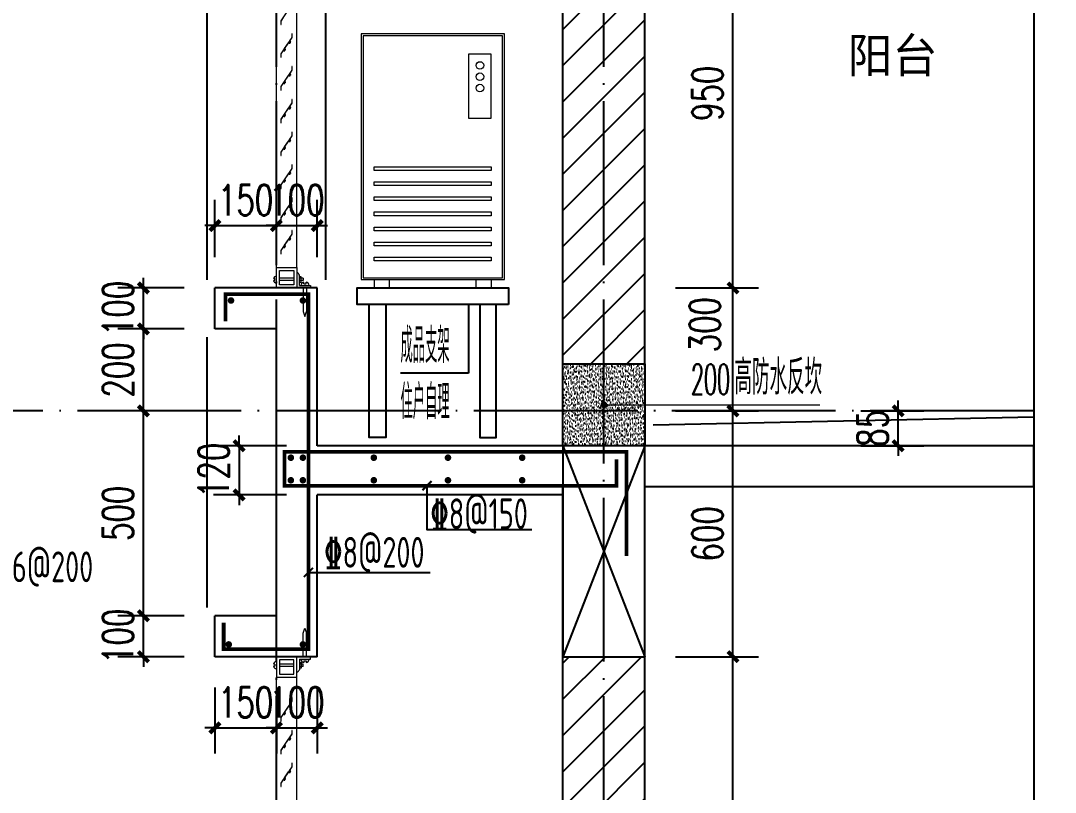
# Model space of a CAD drawing. Extents: x 393367 to 3005760, y 4998 to 826018.
# Drawn here: x 2860859 to 2863386, y 445612 to 447495 of the extents above; entities that cross this region are included whole.
import ezdxf

# ---------------------------------------------------------------- set-up
doc = ezdxf.new("R2010")
doc.units = 0
doc.header["$LTSCALE"] = 1000
doc.linetypes.add('DOTE', pattern=[2.42, 2, -0.2, 0.02, -0.2])
doc.layers.get('0').update_dxf_attribs({"linetype": 'CONTINUOUS'})
doc.layers.get('Defpoints').update_dxf_attribs({"linetype": 'CONTINUOUS'})
for name, color, linetype, lineweight in [('DIM_IDEN', 3, 'CONTINUOUS', 15), ('REIN', 1, 'CONTINUOUS', 18), ('平面-空调室外机', 143, 'CONTINUOUS', 9), ('立面-百叶', 36, 'CONTINUOUS', 9)]:
    doc.layers.add(name, color=color, linetype=linetype, lineweight=lineweight)
for name, color, linetype in [('DIM_SYMB', 3, 'CONTINUOUS'), ('DOTE', 8, 'DOTE'), ('PUB_DIM', 3, 'CONTINUOUS'), ('PUB_HATCH', 8, 'CONTINUOUS'), ('PUB_TEXT', 7, 'CONTINUOUS'), ('S-大样-砼线', 7, 'CONTINUOUS'), ('S-引出线', 40, 'CONTINUOUS'), ('TEXT', 7, 'CONTINUOUS'), ('WALL', 130, 'CONTINUOUS'), ('看线', 251, 'CONTINUOUS'), ('空调外机', 8, 'CONTINUOUS'), ('立面-看线', 251, 'CONTINUOUS')]:
    doc.layers.add(name, color=color, linetype=linetype)
doc.styles.add('_TCH_DIM_T3', font='SIMPLEX', dxfattribs={"width": 0.705882, "bigfont": 'GBCBIG'})
doc.styles.add('DIM_FONT_T3', font='SIMPLEX', dxfattribs={"width": 0.705882, "bigfont": 'GBCBIG'})
doc.styles.add('TSSD_Rein', font='Tssdeng.shx', dxfattribs={"width": 0.7, "bigfont": 'hztxt.shx'})
doc.dimstyles.new('_TCH_ARCH&&25', dxfattribs={"dimtxt": 74.375, "dimasz": 25, "dimexe": 62.5, "dimexo": 75, "dimgap": 25, "dimtad": 1, "dimdec": 0, "dimzin": 0, "dimdsep": 46, "dimtxsty": '_TCH_DIM_T3', "dimblk": 'ARCHTICK', "dimcen": 0.09, "dimclrt": 7, "dimazin": 2, "dimtfac": 1, "dimtdec": 0, "dimtix": 1, "dimtmove": 2, "dimatfit": 3, "dimfxl": 1, "dimtolj": 1, "dimtzin": 0, "dimarcsym": 0})

# ---------------------------------------------------------------- blocks, each defined once
blk = doc.blocks.new('GDBVDBDVBTXS')
at = {"layer": '立面-百叶'}
for p, q in [((885062.5, -123628.8), (885066.4, -123616.2)), ((885066.4, -123616.2), (885070.7, -123628.8)), ((885062.5, -123686.1), (885062.5, -123628.8)), ((885070.7, -123686.1), (885070.7, -123628.8)), ((885046.7, -123686.1), (885080.4, -123686.1)), ((885052.9, -123692.3), (885052.9, -123717.7)), ((885052.9, -123692.3), (885080.4, -123692.3)), ((885080.4, -123692.3), (885080.4, -123686.1)), ((884993.2, -123704.4), (884989.7, -123704.4)), ((884993.2, -123708.9), (884989.7, -123708.9)), ((884993.2, -123704.4), (884993.2, -123708.9)), ((885039.2, -123704), (885004.2, -123704)), ((885039.2, -123710.2), (885004.2, -123710.2)), ((885062.1, -123704), (885052.9, -123704)), ((885062.1, -123710.2), (885052.9, -123710.2)), ((885062.1, -123710.2), (885062.1, -123704)), ((885064.1, -123696.2), (885064.1, -123700.5)), ((885064.1, -123696.2), (885069.5, -123696.2)), ((885069.5, -123696.2), (885069.5, -123700.5)), ((884996.7, -125636.1), (884996.7, -123736.1)), ((885046.7, -125636.1), (885046.7, -123736.1)), ((884993.2, -125663.2), (884989.7, -125663.2)), ((884993.2, -125667.8), (884993.2, -125663.2)), ((885039.2, -125661.9), (885004.2, -125661.9)), ((885052.9, -125679.8), (885052.9, -125654.4)), ((885062.1, -125661.9), (885052.9, -125661.9)), ((885062.1, -125661.9), (885062.1, -125668.2)), ((884993.2, -125667.8), (884989.7, -125667.8)), ((885039.2, -125668.2), (885004.2, -125668.2)), ((885046.7, -125686.1), (885080.4, -125686.1)), ((885062.1, -125668.2), (885052.9, -125668.2)), ((885052.9, -125679.8), (885080.4, -125679.8)), ((885062.5, -125686.1), (885062.5, -125743.4)), ((885064.1, -125675.9), (885064.1, -125671.7)), ((885064.1, -125675.9), (885069.5, -125675.9)), ((885069.5, -125675.9), (885069.5, -125671.7)), ((885070.7, -125686.1), (885070.7, -125743.3)), ((885080.4, -125679.8), (885080.4, -125686.1)), ((885062.5, -125743.4), (885066.4, -125755.9)), ((885066.4, -125755.9), (885070.7, -125743.3))]:
    blk.add_line(p, q, dxfattribs=at)
at = {"layer": '立面-百叶', "elevation": 0}
for points in [[(884996.7, -123686.1), (884996.7, -123736.1), (885046.7, -123736.1), (885046.7, -123686.1)], [(885004.2, -123693.6), (885004.2, -123728.6), (885039.2, -123728.6), (885039.2, -123693.6)]]:
    blk.add_lwpolyline(points, close=True, dxfattribs=at)
at = {"layer": '立面-百叶'}
for points in [[(885053, -123700.5), (885057.2, -123700.5), (885057.2, -123713.6), (885053, -123713.6)], [(885053, -125671.7), (885057.2, -125671.7), (885057.2, -125658.6), (885053, -125658.6)]]:
    blk.add_lwpolyline(points, dxfattribs=at)
at = {"layer": '立面-百叶', "elevation": 0}
for points in [[(885019.3, -123824.8, 0.381382), (885016.9, -123822, -0.56119), (885016.8, -123821.8), (885026.6, -123807.4, -0.56119), (885026.8, -123807.4, 0.381382), (885030.3, -123808.6, 0.433252), (885030.4, -123808.4), (885030, -123807.6, 0.372825), (885029.7, -123807.5, -2.886751), (885030.8, -123806, 0.372825), (885031, -123806.2), (885031.9, -123806.3, 0.433252), (885032, -123806.1, 0.381382), (885029.6, -123803.3, -0.56119), (885029.5, -123803.1), (885035.1, -123794.7), (885035.1, -123785.8), (885034.3, -123785.8), (885034.3, -123794.5), (885007.3, -123834.3), (885007.3, -123843), (885008.1, -123843), (885008.1, -123834.6), (885013.9, -123826.1, -0.56119), (885014.2, -123826.1, 0.381382), (885017.6, -123827.3, 0.433252), (885017.7, -123827.1), (885017.3, -123826.3, 0.372825), (885017, -123826.2, -2.886751), (885018.1, -123824.7, 0.372825), (885018.3, -123824.9), (885019.2, -123825, 0.433252)], [(885019.3, -123904.8, 0.381382), (885016.9, -123902, -0.56119), (885016.8, -123901.8), (885026.6, -123887.4, -0.56119), (885026.8, -123887.4, 0.381382), (885030.3, -123888.6, 0.433252), (885030.4, -123888.4), (885030, -123887.6, 0.372825), (885029.7, -123887.5, -2.886751), (885030.8, -123886, 0.372825), (885031, -123886.2), (885031.9, -123886.3, 0.433252), (885032, -123886.1, 0.381382), (885029.6, -123883.3, -0.56119), (885029.5, -123883.1), (885035.1, -123874.7), (885035.1, -123865.8), (885034.3, -123865.8), (885034.3, -123874.5), (885007.3, -123914.3), (885007.3, -123923), (885008.1, -123923), (885008.1, -123914.6), (885013.9, -123906.1, -0.56119), (885014.2, -123906.1, 0.381382), (885017.6, -123907.3, 0.433252), (885017.7, -123907.1), (885017.3, -123906.3, 0.372825), (885017, -123906.2, -2.886751), (885018.1, -123904.7, 0.372825), (885018.3, -123904.9), (885019.2, -123905, 0.433252)], [(885019.3, -123984.8, 0.381382), (885016.9, -123982, -0.56119), (885016.8, -123981.8), (885026.6, -123967.4, -0.56119), (885026.8, -123967.4, 0.381382), (885030.3, -123968.6, 0.433252), (885030.4, -123968.4), (885030, -123967.6, 0.372825), (885029.7, -123967.5, -2.886751), (885030.8, -123966, 0.372825), (885031, -123966.2), (885031.9, -123966.3, 0.433252), (885032, -123966.1, 0.381382), (885029.6, -123963.3, -0.56119), (885029.5, -123963.1), (885035.1, -123954.7), (885035.1, -123945.8), (885034.3, -123945.8), (885034.3, -123954.5), (885007.3, -123994.3), (885007.3, -124003), (885008.1, -124003), (885008.1, -123994.6), (885013.9, -123986.1, -0.56119), (885014.2, -123986.1, 0.381382), (885017.6, -123987.3, 0.433252), (885017.7, -123987.1), (885017.3, -123986.3, 0.372825), (885017, -123986.2, -2.886751), (885018.1, -123984.7, 0.372825), (885018.3, -123984.9), (885019.2, -123985, 0.433252)], [(885019.3, -125104.8, 0.381382), (885016.9, -125102, -0.56119), (885016.8, -125101.8), (885026.6, -125087.4, -0.56119), (885026.8, -125087.4, 0.381382), (885030.3, -125088.6, 0.433252), (885030.4, -125088.4), (885030, -125087.6, 0.372825), (885029.7, -125087.5, -2.886751), (885030.8, -125086, 0.372825), (885031, -125086.2), (885031.9, -125086.3, 0.433252), (885032, -125086.1, 0.381382), (885029.6, -125083.3, -0.56119), (885029.5, -125083.1), (885035.1, -125074.7), (885035.1, -125065.8), (885034.3, -125065.8), (885034.3, -125074.5), (885007.3, -125114.3), (885007.3, -125123), (885008.1, -125123), (885008.1, -125114.6), (885013.9, -125106.1, -0.56119), (885014.2, -125106.1, 0.381382), (885017.6, -125107.3, 0.433252), (885017.7, -125107.1), (885017.3, -125106.3, 0.372825), (885017, -125106.2, -2.886751), (885018.1, -125104.7, 0.372825), (885018.3, -125104.9), (885019.2, -125105, 0.433252)], [(885019.3, -125184.8, 0.381382), (885016.9, -125182, -0.56119), (885016.8, -125181.8), (885026.6, -125167.4, -0.56119), (885026.8, -125167.4, 0.381382), (885030.3, -125168.6, 0.433252), (885030.4, -125168.4), (885030, -125167.6, 0.372825), (885029.7, -125167.5, -2.886751), (885030.8, -125166, 0.372825), (885031, -125166.2), (885031.9, -125166.3, 0.433252), (885032, -125166.1, 0.381382), (885029.6, -125163.3, -0.56119), (885029.5, -125163.1), (885035.1, -125154.7), (885035.1, -125145.8), (885034.3, -125145.8), (885034.3, -125154.5), (885007.3, -125194.3), (885007.3, -125203), (885008.1, -125203), (885008.1, -125194.6), (885013.9, -125186.1, -0.56119), (885014.2, -125186.1, 0.381382), (885017.6, -125187.3, 0.433252), (885017.7, -125187.1), (885017.3, -125186.3, 0.372825), (885017, -125186.2, -2.886751), (885018.1, -125184.7, 0.372825), (885018.3, -125184.9), (885019.2, -125185, 0.433252)], [(885019.3, -125264.8, 0.381382), (885016.9, -125262, -0.56119), (885016.8, -125261.8), (885026.6, -125247.4, -0.56119), (885026.8, -125247.4, 0.381382), (885030.3, -125248.6, 0.433252), (885030.4, -125248.4), (885030, -125247.6, 0.372825), (885029.7, -125247.5, -2.886751), (885030.8, -125246, 0.372825), (885031, -125246.2), (885031.9, -125246.3, 0.433252), (885032, -125246.1, 0.381382), (885029.6, -125243.3, -0.56119), (885029.5, -125243.1), (885035.1, -125234.7), (885035.1, -125225.8), (885034.3, -125225.8), (885034.3, -125234.5), (885007.3, -125274.3), (885007.3, -125283), (885008.1, -125283), (885008.1, -125274.6), (885013.9, -125266.1, -0.56119), (885014.2, -125266.1, 0.381382), (885017.6, -125267.3, 0.433252), (885017.7, -125267.1), (885017.3, -125266.3, 0.372825), (885017, -125266.2, -2.886751), (885018.1, -125264.7, 0.372825), (885018.3, -125264.9), (885019.2, -125265, 0.433252)], [(885019.3, -125344.8, 0.381382), (885016.9, -125342, -0.56119), (885016.8, -125341.8), (885026.6, -125327.4, -0.56119), (885026.8, -125327.4, 0.381382), (885030.3, -125328.6, 0.433252), (885030.4, -125328.4), (885030, -125327.6, 0.372825), (885029.7, -125327.5, -2.886751), (885030.8, -125326, 0.372825), (885031, -125326.2), (885031.9, -125326.3, 0.433252), (885032, -125326.1, 0.381382), (885029.6, -125323.3, -0.56119), (885029.5, -125323.1), (885035.1, -125314.7), (885035.1, -125305.8), (885034.3, -125305.8), (885034.3, -125314.5), (885007.3, -125354.3), (885007.3, -125363), (885008.1, -125363), (885008.1, -125354.6), (885013.9, -125346.1, -0.56119), (885014.2, -125346.1, 0.381382), (885017.6, -125347.3, 0.433252), (885017.7, -125347.1), (885017.3, -125346.3, 0.372825), (885017, -125346.2, -2.886751), (885018.1, -125344.7, 0.372825), (885018.3, -125344.9), (885019.2, -125345, 0.433252)], [(885019.3, -125424.8, 0.381382), (885016.9, -125422, -0.56119), (885016.8, -125421.8), (885026.6, -125407.4, -0.56119), (885026.8, -125407.4, 0.381382), (885030.3, -125408.6, 0.433252), (885030.4, -125408.4), (885030, -125407.6, 0.372825), (885029.7, -125407.5, -2.886751), (885030.8, -125406, 0.372825), (885031, -125406.2), (885031.9, -125406.3, 0.433252), (885032, -125406.1, 0.381382), (885029.6, -125403.3, -0.56119), (885029.5, -125403.1), (885035.1, -125394.7), (885035.1, -125385.8), (885034.3, -125385.8), (885034.3, -125394.5), (885007.3, -125434.3), (885007.3, -125443), (885008.1, -125443), (885008.1, -125434.6), (885013.9, -125426.1, -0.56119), (885014.2, -125426.1, 0.381382), (885017.6, -125427.3, 0.433252), (885017.7, -125427.1), (885017.3, -125426.3, 0.372825), (885017, -125426.2, -2.886751), (885018.1, -125424.7, 0.372825), (885018.3, -125424.9), (885019.2, -125425, 0.433252)], [(885019.3, -125504.8, 0.381382), (885016.9, -125502, -0.56119), (885016.8, -125501.8), (885026.6, -125487.4, -0.56119), (885026.8, -125487.4, 0.381382), (885030.3, -125488.6, 0.433252), (885030.4, -125488.4), (885030, -125487.6, 0.372825), (885029.7, -125487.5, -2.886751), (885030.8, -125486, 0.372825), (885031, -125486.2), (885031.9, -125486.3, 0.433252), (885032, -125486.1, 0.381382), (885029.6, -125483.3, -0.56119), (885029.5, -125483.1), (885035.1, -125474.7), (885035.1, -125465.8), (885034.3, -125465.8), (885034.3, -125474.5), (885007.3, -125514.3), (885007.3, -125523), (885008.1, -125523), (885008.1, -125514.6), (885013.9, -125506.1, -0.56119), (885014.2, -125506.1, 0.381382), (885017.6, -125507.3, 0.433252), (885017.7, -125507.1), (885017.3, -125506.3, 0.372825), (885017, -125506.2, -2.886751), (885018.1, -125504.7, 0.372825), (885018.3, -125504.9), (885019.2, -125505, 0.433252)], [(885019.3, -125584.8, 0.381382), (885016.9, -125582, -0.56119), (885016.8, -125581.8), (885026.6, -125567.4, -0.56119), (885026.8, -125567.4, 0.381382), (885030.3, -125568.6, 0.433252), (885030.4, -125568.4), (885030, -125567.6, 0.372825), (885029.7, -125567.5, -2.886751), (885030.8, -125566, 0.372825), (885031, -125566.2), (885031.9, -125566.3, 0.433252), (885032, -125566.1, 0.381382), (885029.6, -125563.3, -0.56119), (885029.5, -125563.1), (885035.1, -125554.7), (885035.1, -125545.8), (885034.3, -125545.8), (885034.3, -125554.5), (885007.3, -125594.3), (885007.3, -125603), (885008.1, -125603), (885008.1, -125594.6), (885013.9, -125586.1, -0.56119), (885014.2, -125586.1, 0.381382), (885017.6, -125587.3, 0.433252), (885017.7, -125587.1), (885017.3, -125586.3, 0.372825), (885017, -125586.2, -2.886751), (885018.1, -125584.7, 0.372825), (885018.3, -125584.9), (885019.2, -125585, 0.433252)]]:
    blk.add_lwpolyline(points, format="xyb", close=True, dxfattribs=at)
blk.add_lwpolyline([(885034.3, -124994.5), (885007.3, -125034.3), (885007.3, -125043), (885008.1, -125043), (885008.1, -125034.6), (885013.9, -125026.1, -0.56119)], format="xyb", dxfattribs=at)
at = {"layer": '立面-百叶'}
for points in [[(884996.7, -125686.1), (884996.7, -125636.1), (885046.7, -125636.1), (885046.7, -125686.1)], [(885004.2, -125678.6), (885004.2, -125643.6), (885039.2, -125643.6), (885039.2, -125678.6)]]:
    blk.add_lwpolyline(points, close=True, dxfattribs=at)
for centre, radius, start, end in [((885066.8, -123690.4), 10.4, 190.1805, 254.9513), ((885066.8, -123690.4), 10.4, 285.0487, 349.8195), ((884998.1, -123706.6), 8.77, 100.1805, 164.9513), ((884998.1, -123706.6), 8.77, 195.0487, 259.8195), ((885043.7, -123714.1), 9.94, 287.5787, 338.7505), ((884998.1, -125665.5), 8.77, 100.1805, 164.9513), ((885043.7, -125658), 9.94, 21.2495, 72.4213), ((884998.1, -125665.5), 8.77, 195.0487, 259.8195), ((885066.8, -125681.7), 10.4, 105.0487, 169.8195), ((885066.8, -125681.7), 10.4, 10.1805, 74.9513)]:
    blk.add_arc(centre, radius, start, end, dxfattribs=at)
blk = doc.blocks.new('_ArchTick')
at = {"color": 0, "linetype": 'ByBlock', "const_width": 0.4}
blk.add_lwpolyline([(-0.5, -0.5), (0.5, 0.5)], dxfattribs=at)
blk = doc.blocks.new('*D1197')
at = {"layer": 'Defpoints', "color": 0, "transparency": 16777216}
for p in [(2862383.4, 446542.7), (2862598.7, 446542.7), (2862383.4, 445942.7)]:
    blk.add_point(p, dxfattribs=at)
at = {"layer": 'PUB_DIM', "color": 0, "lineweight": -2, "transparency": 16777216}
for p, q in [((2862458.4, 446542.7), (2862661.2, 446542.7)), ((2862598.7, 445942.7), (2862598.7, 446542.7)), ((2862458.4, 445942.7), (2862661.2, 445942.7))]:
    blk.add_line(p, q, dxfattribs=at)
at = {"layer": 'PUB_DIM', "color": 0, "lineweight": -2, "transparency": 16777216, "xscale": 25, "yscale": 25, "zscale": 25}
for p, rotation in [((2862598.7, 446542.7), 90), ((2862598.7, 445942.7), 270)]:
    blk.add_blockref('_ArchTick', p, dxfattribs=dict(at, rotation=rotation))
at = {"layer": 'PUB_DIM', "color": 7, "transparency": 16777216, "insert": (2862536.5, 446242.7), "char_height": 74.38, "attachment_point": 5, "rotation": 90, "style": '_TCH_DIM_T3'}
blk.add_mtext('\\A1;600', dxfattribs=at)
blk = doc.blocks.new('*D1198')
at = {"layer": 'Defpoints', "color": 0, "transparency": 16777216}
for p in [(2862383.4, 445942.7), (2862598.7, 445942.7), (2862383.4, 443942.7)]:
    blk.add_point(p, dxfattribs=at)
at = {"layer": 'PUB_DIM', "color": 0, "lineweight": -2, "transparency": 16777216}
for p, q in [((2862458.4, 445942.7), (2862661.2, 445942.7)), ((2862598.7, 443942.7), (2862598.7, 445942.7)), ((2862458.4, 443942.7), (2862661.2, 443942.7))]:
    blk.add_line(p, q, dxfattribs=at)
at = {"layer": 'PUB_DIM', "color": 0, "lineweight": -2, "transparency": 16777216, "xscale": 25, "yscale": 25, "zscale": 25}
for p, rotation in [((2862598.7, 445942.7), 90), ((2862598.7, 443942.7), 270)]:
    blk.add_blockref('_ArchTick', p, dxfattribs=dict(at, rotation=rotation))
at = {"layer": 'PUB_DIM', "color": 7, "transparency": 16777216, "insert": (2862536.5, 444942.7), "char_height": 74.38, "attachment_point": 5, "rotation": 90, "style": '_TCH_DIM_T3'}
blk.add_mtext('\\A1;2000', dxfattribs=at)
blk = doc.blocks.new('kongtiao')
for p, q in [((-338.7, 49), (-338.7, -550.8)), ((11, 49), (-338.7, 49)), ((-334.1, 44.4), (-334.1, -546.2)), ((6.4, 44.4), (-334.1, 44.4)), ((6.4, -546.2), (6.4, 44.4)), ((11, -550.8), (11, 49)), ((-76.2, -0.5), (-76.2, -156.5)), ((-21.1, -0.5), (-76.2, -0.5)), ((-21.1, -156.5), (-21.1, -0.5)), ((-76.2, -156.5), (-21.1, -156.5)), ((-338.7, -550.8), (11, -550.8)), ((-334.1, -546.2), (6.4, -546.2)), ((-306.6, -550.8), (-306.6, -571.2)), ((-269.8, -571.2), (-269.8, -550.8)), ((-57.9, -571.2), (-57.9, -550.8)), ((-21.1, -550.8), (-21.1, -571.2)), ((-306.6, -571.2), (-269.8, -571.2)), ((-21.1, -571.2), (-57.9, -571.2))]:
    blk.add_line(p, q)
for points in [[(-306.6, -275.4), (-21.1, -275.4), (-21.1, -284.6), (-306.6, -284.6)], [(-306.6, -312.1), (-21.1, -312.1), (-21.1, -321.3), (-306.6, -321.3)], [(-306.6, -348.8), (-21.1, -348.8), (-21.1, -358), (-306.6, -358)], [(-306.6, -385.6), (-21.1, -385.6), (-21.1, -394.7), (-306.6, -394.7)], [(-306.6, -422.3), (-21.1, -422.3), (-21.1, -431.5), (-306.6, -431.5)], [(-306.6, -459), (-21.1, -459), (-21.1, -468.2), (-306.6, -468.2)], [(-306.6, -495.7), (-21.1, -495.7), (-21.1, -504.9), (-306.6, -504.9)]]:
    blk.add_lwpolyline(points, close=True)
for centre in [(-48.7, -28), (-48.7, -55.6), (-48.7, -83.1)]:
    blk.add_circle(centre, 9.18)
blk = doc.blocks.new('*D1890')
at = {"layer": 'Defpoints', "color": 0, "transparency": 16777216}
for p in [(2862383.4, 447792.7), (2862598.7, 447792.7), (2862383.4, 446842.7)]:
    blk.add_point(p, dxfattribs=at)
at = {"layer": 'PUB_DIM', "color": 0, "lineweight": -2, "transparency": 16777216}
for p, q in [((2862458.4, 447792.7), (2862661.2, 447792.7)), ((2862598.7, 446842.7), (2862598.7, 447792.7)), ((2862458.4, 446842.7), (2862661.2, 446842.7))]:
    blk.add_line(p, q, dxfattribs=at)
at = {"layer": 'PUB_DIM', "color": 0, "lineweight": -2, "transparency": 16777216, "xscale": 25, "yscale": 25, "zscale": 25}
for p, rotation in [((2862598.7, 447792.7), 90), ((2862598.7, 446842.7), 270)]:
    blk.add_blockref('_ArchTick', p, dxfattribs=dict(at, rotation=rotation))
at = {"layer": 'PUB_DIM', "color": 7, "transparency": 16777216, "insert": (2862536.5, 447317.7), "char_height": 74.38, "attachment_point": 5, "rotation": 90, "style": '_TCH_DIM_T3'}
blk.add_mtext('\\A1;950', dxfattribs=at)
blk = doc.blocks.new('*D1891')
at = {"layer": 'Defpoints', "color": 0, "transparency": 16777216}
for p in [(2862383.4, 446842.7), (2862598.7, 446842.7), (2862383.4, 446542.7)]:
    blk.add_point(p, dxfattribs=at)
at = {"layer": 'PUB_DIM', "color": 0, "lineweight": -2, "transparency": 16777216}
for p, q in [((2862458.4, 446842.7), (2862661.2, 446842.7)), ((2862598.7, 446542.7), (2862598.7, 446842.7)), ((2862458.4, 446542.7), (2862661.2, 446542.7))]:
    blk.add_line(p, q, dxfattribs=at)
at = {"layer": 'PUB_DIM', "color": 0, "lineweight": -2, "transparency": 16777216, "xscale": 25, "yscale": 25, "zscale": 25}
for p, rotation in [((2862598.7, 446842.7), 90), ((2862598.7, 446542.7), 270)]:
    blk.add_blockref('_ArchTick', p, dxfattribs=dict(at, rotation=rotation))
at = {"layer": 'PUB_DIM', "color": 7, "transparency": 16777216, "insert": (2862529.9, 446753), "char_height": 74.38, "attachment_point": 5, "rotation": 90, "style": '_TCH_DIM_T3'}
blk.add_mtext('\\A1;300', dxfattribs=at)
blk = doc.blocks.new('*D1895')
at = {"layer": 'Defpoints', "color": 0, "transparency": 16777216}
for p in [(2862836.1, 446542.7), (2863002.1, 446542.7), (2862836.1, 446457.7)]:
    blk.add_point(p, dxfattribs=at)
at = {"layer": 'PUB_DIM', "color": 0, "lineweight": -2, "transparency": 16777216}
for p, q in [((2863002.1, 446542.7), (2863002.1, 446567.7)), ((2862911.1, 446542.7), (2863064.6, 446542.7)), ((2863002.1, 446457.7), (2863002.1, 446542.7)), ((2862911.1, 446457.7), (2863064.6, 446457.7)), ((2863002.1, 446457.7), (2863002.1, 446432.7))]:
    blk.add_line(p, q, dxfattribs=at)
at = {"layer": 'PUB_DIM', "color": 0, "lineweight": -2, "transparency": 16777216, "xscale": 25, "yscale": 25, "zscale": 25}
for p, rotation in [((2863002.1, 446542.7), 270), ((2863002.1, 446457.7), 90)]:
    blk.add_blockref('_ArchTick', p, dxfattribs=dict(at, rotation=rotation))
at = {"layer": 'PUB_DIM', "color": 7, "transparency": 16777216, "insert": (2862939.9, 446500.2), "char_height": 74.38, "attachment_point": 5, "rotation": 90, "style": '_TCH_DIM_T3'}
blk.add_mtext('\\A1;85', dxfattribs=at)
blk = doc.blocks.new('*D1896')
at = {"layer": 'Defpoints', "color": 0, "transparency": 16777216}
for p in [(2861158.8, 446842.7), (2861333.4, 446842.7), (2861333.4, 446742.7)]:
    blk.add_point(p, dxfattribs=at)
at = {"layer": 'PUB_DIM', "color": 0, "lineweight": -2, "transparency": 16777216}
for p, q in [((2861158.8, 446842.7), (2861158.8, 446867.7)), ((2861258.4, 446842.7), (2861096.3, 446842.7)), ((2861158.8, 446742.7), (2861158.8, 446842.7)), ((2861258.4, 446742.7), (2861096.3, 446742.7)), ((2861158.8, 446742.7), (2861158.8, 446717.7))]:
    blk.add_line(p, q, dxfattribs=at)
at = {"layer": 'PUB_DIM', "color": 0, "lineweight": -2, "transparency": 16777216, "xscale": 25, "yscale": 25, "zscale": 25}
for p, rotation in [((2861158.8, 446842.7), 270), ((2861158.8, 446742.7), 90)]:
    blk.add_blockref('_ArchTick', p, dxfattribs=dict(at, rotation=rotation))
at = {"layer": 'PUB_DIM', "color": 7, "transparency": 16777216, "insert": (2861096.6, 446792.7), "char_height": 74.38, "attachment_point": 5, "rotation": 90, "style": '_TCH_DIM_T3'}
blk.add_mtext('\\A1;100', dxfattribs=at)
blk = doc.blocks.new('*D1897')
at = {"layer": 'Defpoints', "color": 0, "transparency": 16777216}
for p in [(2861158.8, 446742.7), (2861333.4, 446742.7), (2861333.4, 446542.7)]:
    blk.add_point(p, dxfattribs=at)
at = {"layer": 'PUB_DIM', "color": 0, "lineweight": -2, "transparency": 16777216}
for p, q in [((2861258.4, 446742.7), (2861096.3, 446742.7)), ((2861158.8, 446542.7), (2861158.8, 446742.7)), ((2861258.4, 446542.7), (2861096.3, 446542.7))]:
    blk.add_line(p, q, dxfattribs=at)
at = {"layer": 'PUB_DIM', "color": 0, "lineweight": -2, "transparency": 16777216, "xscale": 25, "yscale": 25, "zscale": 25}
for p, rotation in [((2861158.8, 446742.7), 90), ((2861158.8, 446542.7), 270)]:
    blk.add_blockref('_ArchTick', p, dxfattribs=dict(at, rotation=rotation))
at = {"layer": 'PUB_DIM', "color": 7, "transparency": 16777216, "insert": (2861096.6, 446642.7), "char_height": 74.38, "attachment_point": 5, "rotation": 90, "style": '_TCH_DIM_T3'}
blk.add_mtext('\\A1;200', dxfattribs=at)
blk = doc.blocks.new('*D1898')
at = {"layer": 'Defpoints', "color": 0, "transparency": 16777216}
for p in [(2861158.8, 446542.7), (2861333.4, 446542.7), (2861333.4, 446042.7)]:
    blk.add_point(p, dxfattribs=at)
at = {"layer": 'PUB_DIM', "color": 0, "lineweight": -2, "transparency": 16777216}
for p, q in [((2861258.4, 446542.7), (2861096.3, 446542.7)), ((2861158.8, 446042.7), (2861158.8, 446542.7)), ((2861258.4, 446042.7), (2861096.3, 446042.7))]:
    blk.add_line(p, q, dxfattribs=at)
at = {"layer": 'PUB_DIM', "color": 0, "lineweight": -2, "transparency": 16777216, "xscale": 25, "yscale": 25, "zscale": 25}
for p, rotation in [((2861158.8, 446542.7), 90), ((2861158.8, 446042.7), 270)]:
    blk.add_blockref('_ArchTick', p, dxfattribs=dict(at, rotation=rotation))
at = {"layer": 'PUB_DIM', "color": 7, "transparency": 16777216, "insert": (2861096.6, 446292.7), "char_height": 74.38, "attachment_point": 5, "rotation": 90, "style": '_TCH_DIM_T3'}
blk.add_mtext('\\A1;500', dxfattribs=at)
blk = doc.blocks.new('*D1899')
at = {"layer": 'Defpoints', "color": 0, "transparency": 16777216}
for p in [(2861158.8, 446042.7), (2861333.4, 446042.7), (2861333.4, 445942.7)]:
    blk.add_point(p, dxfattribs=at)
at = {"layer": 'PUB_DIM', "color": 0, "lineweight": -2, "transparency": 16777216}
for p, q in [((2861158.8, 446042.7), (2861158.8, 446067.7)), ((2861258.4, 446042.7), (2861096.3, 446042.7)), ((2861158.8, 445942.7), (2861158.8, 446042.7)), ((2861258.4, 445942.7), (2861096.3, 445942.7)), ((2861158.8, 445942.7), (2861158.8, 445917.7))]:
    blk.add_line(p, q, dxfattribs=at)
at = {"layer": 'PUB_DIM', "color": 0, "lineweight": -2, "transparency": 16777216, "xscale": 25, "yscale": 25, "zscale": 25}
for p, rotation in [((2861158.8, 446042.7), 270), ((2861158.8, 445942.7), 90)]:
    blk.add_blockref('_ArchTick', p, dxfattribs=dict(at, rotation=rotation))
at = {"layer": 'PUB_DIM', "color": 7, "transparency": 16777216, "insert": (2861096.6, 445992.7), "char_height": 74.38, "attachment_point": 5, "rotation": 90, "style": '_TCH_DIM_T3'}
blk.add_mtext('\\A1;100', dxfattribs=at)
blk = doc.blocks.new('*D1900')
at = {"layer": 'Defpoints', "color": 0, "transparency": 16777216}
for p in [(2861333.4, 445942.7), (2861483.4, 445942.7), (2861483.4, 445769)]:
    blk.add_point(p, dxfattribs=at)
at = {"layer": 'PUB_DIM', "color": 0, "lineweight": -2, "transparency": 16777216}
for p, q in [((2861333.4, 445867.7), (2861333.4, 445706.5)), ((2861483.4, 445867.7), (2861483.4, 445706.5)), ((2861333.4, 445769), (2861308.4, 445769)), ((2861333.4, 445769), (2861483.4, 445769)), ((2861483.4, 445769), (2861508.4, 445769))]:
    blk.add_line(p, q, dxfattribs=at)
at = {"layer": 'PUB_DIM', "color": 0, "lineweight": -2, "transparency": 16777216, "xscale": 25, "yscale": 25, "zscale": 25}
blk.add_blockref('_ArchTick', (2861333.4, 445769), dxfattribs=at)
at = {"layer": 'PUB_DIM', "color": 0, "lineweight": -2, "transparency": 16777216, "xscale": 25, "yscale": 25, "zscale": 25, "rotation": 180}
blk.add_blockref('_ArchTick', (2861483.4, 445769), dxfattribs=at)
at = {"layer": 'PUB_DIM', "color": 7, "transparency": 16777216, "insert": (2861408.4, 445831.2), "char_height": 74.38, "attachment_point": 5, "style": '_TCH_DIM_T3'}
blk.add_mtext('\\A1;150', dxfattribs=at)
blk = doc.blocks.new('*D1901')
at = {"layer": 'Defpoints', "color": 0, "transparency": 16777216}
for p in [(2861483.4, 445942.7), (2861583.4, 445942.7), (2861583.4, 445769)]:
    blk.add_point(p, dxfattribs=at)
at = {"layer": 'PUB_DIM', "color": 0, "lineweight": -2, "transparency": 16777216}
for p, q in [((2861483.4, 445867.7), (2861483.4, 445706.5)), ((2861583.4, 445867.7), (2861583.4, 445706.5)), ((2861483.4, 445769), (2861458.4, 445769)), ((2861483.4, 445769), (2861583.4, 445769)), ((2861583.4, 445769), (2861608.4, 445769))]:
    blk.add_line(p, q, dxfattribs=at)
at = {"layer": 'PUB_DIM', "color": 0, "lineweight": -2, "transparency": 16777216, "xscale": 25, "yscale": 25, "zscale": 25}
blk.add_blockref('_ArchTick', (2861483.4, 445769), dxfattribs=at)
at = {"layer": 'PUB_DIM', "color": 0, "lineweight": -2, "transparency": 16777216, "xscale": 25, "yscale": 25, "zscale": 25, "rotation": 180}
blk.add_blockref('_ArchTick', (2861583.4, 445769), dxfattribs=at)
at = {"layer": 'PUB_DIM', "color": 7, "transparency": 16777216, "insert": (2861533.4, 445831.2), "char_height": 74.38, "attachment_point": 5, "style": '_TCH_DIM_T3'}
blk.add_mtext('\\A1;100', dxfattribs=at)
blk = doc.blocks.new('*D1902')
at = {"layer": 'Defpoints', "color": 0, "transparency": 16777216}
for p in [(2861483.4, 446995), (2861333.4, 446842.7), (2861483.4, 446842.7)]:
    blk.add_point(p, dxfattribs=at)
at = {"layer": 'PUB_DIM', "color": 0, "lineweight": -2, "transparency": 16777216}
for p, q in [((2861333.4, 446917.7), (2861333.4, 447057.5)), ((2861483.4, 446917.7), (2861483.4, 447057.5)), ((2861333.4, 446995), (2861308.4, 446995)), ((2861333.4, 446995), (2861483.4, 446995)), ((2861483.4, 446995), (2861508.4, 446995))]:
    blk.add_line(p, q, dxfattribs=at)
at = {"layer": 'PUB_DIM', "color": 0, "lineweight": -2, "transparency": 16777216, "xscale": 25, "yscale": 25, "zscale": 25}
blk.add_blockref('_ArchTick', (2861333.4, 446995), dxfattribs=at)
at = {"layer": 'PUB_DIM', "color": 0, "lineweight": -2, "transparency": 16777216, "xscale": 25, "yscale": 25, "zscale": 25, "rotation": 180}
blk.add_blockref('_ArchTick', (2861483.4, 446995), dxfattribs=at)
at = {"layer": 'PUB_DIM', "color": 7, "transparency": 16777216, "insert": (2861408.4, 447057.2), "char_height": 74.38, "attachment_point": 5, "style": '_TCH_DIM_T3'}
blk.add_mtext('\\A1;150', dxfattribs=at)
blk = doc.blocks.new('*D1903')
at = {"layer": 'Defpoints', "color": 0, "transparency": 16777216}
for p in [(2861583.4, 446995), (2861483.4, 446842.7), (2861583.4, 446842.7)]:
    blk.add_point(p, dxfattribs=at)
at = {"layer": 'PUB_DIM', "color": 0, "lineweight": -2, "transparency": 16777216}
for p, q in [((2861483.4, 446917.7), (2861483.4, 447057.5)), ((2861583.4, 446917.7), (2861583.4, 447057.5)), ((2861483.4, 446995), (2861458.4, 446995)), ((2861483.4, 446995), (2861583.4, 446995)), ((2861583.4, 446995), (2861608.4, 446995))]:
    blk.add_line(p, q, dxfattribs=at)
at = {"layer": 'PUB_DIM', "color": 0, "lineweight": -2, "transparency": 16777216, "xscale": 25, "yscale": 25, "zscale": 25}
blk.add_blockref('_ArchTick', (2861483.4, 446995), dxfattribs=at)
at = {"layer": 'PUB_DIM', "color": 0, "lineweight": -2, "transparency": 16777216, "xscale": 25, "yscale": 25, "zscale": 25, "rotation": 180}
blk.add_blockref('_ArchTick', (2861583.4, 446995), dxfattribs=at)
at = {"layer": 'PUB_DIM', "color": 7, "transparency": 16777216, "insert": (2861533.4, 447057.2), "char_height": 74.38, "attachment_point": 5, "style": '_TCH_DIM_T3'}
blk.add_mtext('\\A1;100', dxfattribs=at)
blk = doc.blocks.new('*D1904')
at = {"layer": 'Defpoints', "color": 0, "transparency": 16777216}
for p in [(2861583.4, 446457.7), (2861392.4, 446337.7), (2861583.4, 446337.7)]:
    blk.add_point(p, dxfattribs=at)
at = {"layer": 'PUB_DIM', "color": 0, "lineweight": -2, "transparency": 16777216}
for p, q in [((2861392.4, 446457.7), (2861392.4, 446482.7)), ((2861508.4, 446457.7), (2861329.9, 446457.7)), ((2861392.4, 446457.7), (2861392.4, 446337.7)), ((2861508.4, 446337.7), (2861329.9, 446337.7)), ((2861392.4, 446337.7), (2861392.4, 446312.7))]:
    blk.add_line(p, q, dxfattribs=at)
at = {"layer": 'PUB_DIM', "color": 0, "lineweight": -2, "transparency": 16777216, "xscale": 25, "yscale": 25, "zscale": 25}
for p, rotation in [((2861392.4, 446457.7), 270), ((2861392.4, 446337.7), 90)]:
    blk.add_blockref('_ArchTick', p, dxfattribs=dict(at, rotation=rotation))
at = {"layer": 'PUB_DIM', "color": 7, "transparency": 16777216, "insert": (2861330.2, 446397.7), "char_height": 74.38, "attachment_point": 5, "rotation": 90, "style": '_TCH_DIM_T3'}
blk.add_mtext('\\A1;120', dxfattribs=at)

msp = doc.modelspace()

# ---------------------------------------------------------------- hatches: boundary and pattern name
at = {"layer": 'PUB_HATCH'}
h = msp.add_hatch(dxfattribs=at)
h.set_pattern_fill('普通砖', color=256, scale=25, style=0)
h.set_pattern_definition([(45, (2863333.45, 446502.58), (-44.1942, 44.1942), [])])
h.paths.add_polyline_path([(2862383.44807, 446657.70355), (2862383.44807, 447792.70355), (2862183.44807, 447792.70355), (2862183.44807, 446657.70355)])
h = msp.add_hatch(dxfattribs=at)
h.set_pattern_fill('普通砖', color=256, scale=25, style=0)
h.set_pattern_definition([(45, (2411524.25, 612130.613), (-44.1941915, 44.1941915), [])])
h.paths.add_polyline_path([(2862383.44807, 443757.70355), (2862383.44807, 445942.70355), (2862183.44807, 445942.70355), (2862183.44807, 443757.70355)])
at = {"layer": '立面-看线'}
h = msp.add_hatch(dxfattribs=at)
h.set_pattern_fill('碎沙', color=256, scale=4)
h.set_pattern_definition([(37.5, (2061130.2084, 61095.751), (-0.32000626, 9.78826475), [0, -7.7216, 0, -8.636, 0, -8.255]), (7.5, (2061130.208, 61095.751), (8.99046566, 14.33650201), [0, -4.1656, 0, -6.9596, 0, -2.667]), (327.5, (2061123.96, 61095.751), (15.819847405, 0.02874369), [0, -2.54, 0, -9.144, 0, -11.938]), (317.5, (2061123.96, 61095.751), (15.27112905, 4.45858647), [0, -1.27, 0, -5.9944, 0, -6.858])])
h.paths.add_polyline_path([(2862183.44807, 446457.70355), (2862383.44807, 446457.70355), (2862383.44807, 446657.70355), (2862183.44807, 446657.70355)])

# ---------------------------------------------------------------- linework, layer by layer
at = {"color": 0, "const_width": 5.1}
for points in [[(2861840.16223, 446349.01773), (2861862.48921, 446371.34471)], [(2861550.42818, 446137.18562), (2861572.75515, 446159.5126)]]:
    msp.add_lwpolyline(points, dxfattribs=at)
at = {"layer": 'DIM_IDEN'}
for p, q in [((2862283.44832, 446557.70366), (2862450.25924, 446557.70366)), ((2862450.25924, 446557.70366), (2862810.43575, 446557.70366))]:
    msp.add_line(p, q, dxfattribs=at)
at = {"layer": 'DIM_IDEN', "const_width": 8.33333}
msp.add_lwpolyline([(2862279.28166, 446557.70366, 1), (2862287.61499, 446557.70366, 1)], format="xyb", close=True, dxfattribs=at)
at = {"layer": 'DIM_SYMB'}
msp.add_lwpolyline([(2863333.44807, 461562.70356), (2863333.44807, 451930.82741), (2863385.94807, 451911.71897), (2863280.94807, 451893.20464), (2863333.44807, 451874.57741), (2863333.44807, 442242.70126)], dxfattribs=at)
at = {"layer": 'DOTE', "linetype": 'DOTE', "ltscale": 0.2}
for p, q in [((2861483.44807, 442542.70126), (2861483.44807, 462142.70355)), ((2862283.44807, 442542.70126), (2862283.44807, 462142.70355)), ((2863333.44807, 446542.70355), (2860333.25392, 446542.70355))]:
    msp.add_line(p, q, dxfattribs=at)
at = {"layer": 'PUB_DIM'}
for p, q in [((2861953.11243, 446802.69977), (2861953.11243, 446634.88155)), ((2861953.11243, 446634.88155), (2861786.57895, 446634.88155))]:
    msp.add_line(p, q, dxfattribs=at)
at = {"layer": 'REIN', "const_width": 9}
for points in [[(2861359.17897, 446761.10149), (2861359.17897, 446827.96852), (2861561.59166, 446827.96852), (2861561.59166, 445960.84394), (2861354.73482, 445960.84394), (2861354.73482, 446025.49563)], [(2862338.31426, 446188.27062), (2862338.31426, 446443.00687), (2861503.24676, 446443.00687), (2861503.24676, 446360.18122), (2862314.06505, 446360.18122), (2862314.06505, 446424.4384)]]:
    msp.add_lwpolyline(points, dxfattribs=at)
at = {"layer": 'REIN', "const_width": 8}
for points in [[(2861368.72423, 446812.09847, 1), (2861376.72423, 446812.09847, 1)], [(2861544.25424, 446812.09847, 1), (2861552.25424, 446812.09847, 1)], [(2861514.88506, 446428.45106, 1), (2861522.88506, 446428.45106, 1)], [(2861544.25424, 446428.45106, 1), (2861552.25424, 446428.45106, 1)], [(2861717.49697, 446428.45106, 1), (2861725.49697, 446428.45106, 1)], [(2861898.59763, 446428.45106, 1), (2861906.59763, 446428.45106, 1)], [(2862079.8532, 446428.45106, 1), (2862087.8532, 446428.45106, 1)], [(2861514.88506, 446373.38839, 1), (2861522.88506, 446373.38839, 1)], [(2861544.25424, 446373.38839, 1), (2861552.25424, 446373.38839, 1)], [(2861717.49697, 446373.38839, 1), (2861725.49697, 446373.38839, 1)], [(2861898.59763, 446373.38839, 1), (2861906.59763, 446373.38839, 1)], [(2862079.8532, 446373.38839, 1), (2862087.8532, 446373.38839, 1)], [(2861363.27913, 445972.74186, 1), (2861371.27913, 445972.74186, 1)], [(2861544.25424, 445972.74186, 1), (2861552.25424, 445972.74186, 1)]]:
    msp.add_lwpolyline(points, format="xyb", close=True, dxfattribs=at)
at = {"layer": 'S-大样-砼线'}
for p, q in [((2862183.44807, 446457.71119), (2862383.44807, 445942.71121)), ((2862383.45102, 446457.71119), (2862183.45102, 445942.71121))]:
    msp.add_line(p, q, dxfattribs=at)
msp.add_lwpolyline([(2862383.44808, 446457.71119), (2862183.44807, 446457.71119), (2862183.44807, 445942.71121), (2862383.44808, 445942.71121)], close=True, dxfattribs=at)
at = {"layer": 'S-引出线'}
msp.add_line((2861561.59166, 446148.34911), (2861859.49777, 446148.34911), dxfattribs=at)
msp.add_lwpolyline([(2861851.32572, 446360.18122), (2861851.32572, 446253.16421), (2862107.31501, 446253.16421)], dxfattribs=at)
at = {"layer": 'WALL'}
for p, q in [((2862183.44807, 446657.70355), (2862183.44807, 447792.70355)), ((2862383.44807, 446657.70355), (2862383.44807, 447792.70355)), ((2861583.44807, 446842.71587), (2861333.44807, 446842.71587)), ((2861333.44807, 446742.71587), (2861333.44807, 446842.71587)), ((2861583.44807, 446457.70355), (2861583.44807, 446842.71587)), ((2861483.44807, 446742.71587), (2861333.44807, 446742.71587)), ((2861483.44807, 446457.70355), (2861483.44807, 446742.71587)), ((2862183.44807, 446657.70355), (2862383.44807, 446657.70355)), ((2861483.44807, 446042.69), (2861483.44807, 446457.70355)), ((2862283.44807, 446457.70355), (2861583.44807, 446457.70355)), ((2863333.44807, 446457.70355), (2862283.44807, 446457.70355)), ((2863333.44807, 446357.70355), (2863333.44807, 446457.70355)), ((2861583.44807, 445942.69), (2861583.44807, 446337.70355)), ((2862183.44807, 446337.70355), (2861583.44807, 446337.70355)), ((2862183.44807, 445942.70355), (2862183.44807, 446357.70355)), ((2863333.44807, 446357.70355), (2862383.44807, 446357.70355)), ((2862383.44807, 445942.70355), (2862383.44807, 446357.70355)), ((2861483.44807, 446042.69), (2861333.44807, 446042.69)), ((2861333.44807, 445942.69), (2861333.44807, 446042.69)), ((2861583.44807, 445942.69), (2861333.44807, 445942.69)), ((2862183.44807, 443757.70355), (2862183.44807, 445942.70355)), ((2862183.44807, 445942.70355), (2862383.44807, 445942.70355)), ((2862183.44807, 445942.70355), (2862383.44807, 445942.70355)), ((2862383.44807, 443757.70355), (2862383.44807, 445942.70355))]:
    msp.add_line(p, q, dxfattribs=at)
msp.add_lwpolyline([(2862183.44807, 446657.70355), (2862383.44807, 446657.70355), (2862383.44807, 446457.70355), (2862183.44807, 446457.70355)], close=True, dxfattribs=at)
at = {"layer": '看线'}
for p, q in [((2861313.44807, 448822.70355), (2861313.44807, 446862.70232)), ((2861603.44807, 447772.70355), (2861603.44807, 446862.69863)), ((2861313.44807, 446722.71587), (2861313.44807, 446062.69))]:
    msp.add_line(p, q, dxfattribs=at)
at = {"layer": '看线', "color": 32}
msp.add_lwpolyline([(2863333.44807, 446527.70355), (2862403.44807, 446507.71461)], dxfattribs=at)
at = {"layer": '空调外机', "linetype": 'Continuous'}
msp.add_lwpolyline([(2862050.45933, 446802.69977), (2861680.45933, 446802.69977), (2861680.45933, 446842.69977), (2862050.45933, 446842.69977)], close=True, dxfattribs=at)
for points in [[(2861750.45933, 446802.69977), (2861750.45933, 446477.70355), (2861710.45933, 446477.70355), (2861710.45933, 446802.69977)], [(2861980.45933, 446802.69977), (2861980.45933, 446477.70355), (2862020.45933, 446477.70355), (2862020.45933, 446802.69977)]]:
    msp.add_lwpolyline(points, dxfattribs=at)

# ---------------------------------------------------------------- block references
for p in [(1976486.77194, 572528.78608), (1976486.77195, 569628.78608)]:
    msp.add_blockref('GDBVDBDVBTXS', p)
at = {"layer": '平面-空调室外机'}
msp.add_blockref('kongtiao', (2862029.29933, 447413.85977), dxfattribs=at)

# ---------------------------------------------------------------- texts
at = {"layer": 'PUB_TEXT'}
msp.add_text('阳台', height=84.397163, dxfattribs=at).set_placement((2862878.77836, 447368.32653))
for s, height, style, width, p in [('成品支架', 84.397163, '_TCH_DIM_T3', 0.494118, (2861786.57895, 446659.90655)), ('高防水反坎', 84.397163, 'DIM_FONT_T3', 0.705882, (2862602.14414, 446582.72866)), ('200', 74.375, 'DIM_FONT_T3', 0.49827, (2862496.26178, 446582.72866)), ('住户自理', 84.397163, '_TCH_DIM_T3', 0.494118, (2861786.57895, 446522.35655))]:
    msp.add_text(s, height=height, dxfattribs=dict(at, style=style, width=width)).set_placement(p)
at = {"layer": 'TEXT', "style": 'TSSD_Rein', "width": 0.7}
for s, p in [('%%1328@150', (2861859.59832, 446254.20252)), ('\x848@200', (2861600.18089, 446160.04187)), ('未注明分布钢筋为%%1326@200', (2860372.59305, 446124.69074))]:
    msp.add_text(s, height=75, rotation=0.00000019, dxfattribs=at).set_placement(p)

# ---------------------------------------------------------------- dimensions: what is measured, and where the dimension line sits
at = {"layer": 'PUB_DIM'}
for p1, p2, distance, picture, middle in [((2862383.44807, 446842.71587), (2862383.44807, 447792.70355), -215.20442, '*D1890', (2862536.46499, 447317.70971)), ((2861333.44807, 446842.71587), (2861483.44807, 446842.71587), 152.32348, '*D1902', (2861408.44807, 447057.22685)), ((2861483.44807, 446842.71587), (2861583.44807, 446842.71587), 152.32348, '*D1903', (2861533.44807, 447057.22685)), ((2861333.44807, 446742.69), (2861333.44807, 446842.69), 174.61077, '*D1896', (2861096.64981, 446792.69)), ((2861333.44807, 446542.70355), (2861333.44807, 446742.69), 174.61077, '*D1897', (2861096.64981, 446642.69678)), ((2862836.12215, 446457.70355), (2862836.12215, 446542.70355), -165.95989, '*D1895', (2862939.89454, 446500.20355)), ((2861333.44807, 446042.69), (2861333.44807, 446542.70355), 174.61077, '*D1898', (2861096.64981, 446292.69678)), ((2862383.44807, 445942.70355), (2862383.44807, 446542.70355), -215.20442, '*D1197', (2862536.46499, 446242.70355)), ((2861333.44807, 445942.69), (2861333.44807, 446042.69), 174.61077, '*D1899', (2861096.64981, 445992.69)), ((2862383.44807, 443942.69977), (2862383.44807, 445942.70355), -215.20442, '*D1198', (2862536.46499, 444942.70166)), ((2861333.44807, 445942.69), (2861483.44807, 445942.69), -173.71069, '*D1900', (2861408.44807, 445831.16681)), ((2861483.44807, 445942.69), (2861583.44807, 445942.69), -173.71069, '*D1901', (2861533.44807, 445831.16681))]:
    dim = msp.add_aligned_dim(p1=p1, p2=p2, distance=distance, dimstyle='_TCH_ARCH&&25', dxfattribs=at)
    dim.commit()
    dim.dimension.update_dxf_attribs({"geometry": picture, "text_midpoint": middle})
dim = msp.add_linear_dim(base=(2862598.65249, 446842.71587), p1=(2862383.44807, 446542.70355), p2=(2862383.44807, 446842.71587), angle=90.00000002, dimstyle='_TCH_ARCH&&25', dxfattribs=at)
dim.commit()
dim.dimension.update_dxf_attribs({"geometry": '*D1891', "text_midpoint": (2862529.90249, 446752.97455), "dimtype": 161})
dim = msp.add_linear_dim(base=(2861392.43298, 446337.70355), p1=(2861583.44807, 446457.70355), p2=(2861583.44807, 446337.70355), angle=90, dimstyle='_TCH_ARCH&&25', dxfattribs=at)
dim.commit()
dim.dimension.update_dxf_attribs({"geometry": '*D1904', "text_midpoint": (2861330.24548, 446397.70355)})

doc.saveas('drawing.dxf')
